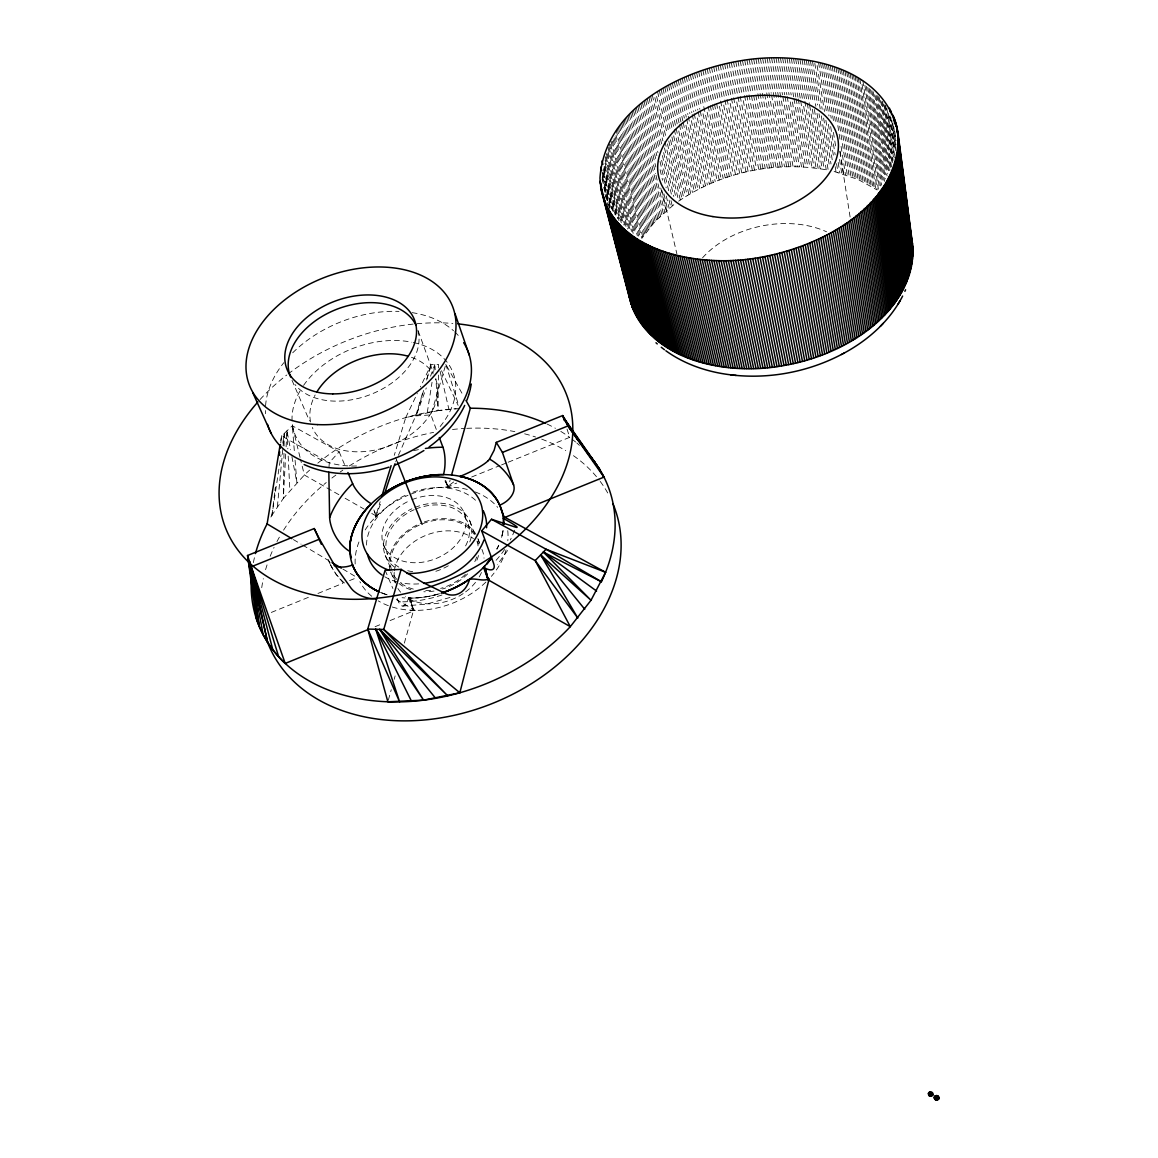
<?xml version="1.0" encoding="UTF-8"?>
<svg xmlns="http://www.w3.org/2000/svg" width="1158" height="1158" viewBox="0 0 1158 1158"><rect width="100%" height="100%" fill="white"/><g stroke="black" fill="none" stroke-linecap="round" stroke-linejoin="round"><path stroke-width="0.75" stroke-dasharray="5 3.75" d="M438.404 375.062L438.1 410.612L405.734 417.575L394.256 455.34M438.462 367.954L438.491 364.394L431.181 364.452L420.383 386.989M283.985 453.256L283.348 498.418L271.956 515.194A187.958 139.119 -21.8 0 0 270.277 518.075L271.956 515.194L281.061 454.718M284.086 446.018L284.275 433.381L282.393 445.83M285.722 453.965L283.348 498.418L304.351 475.012A187.958 139.119 -21.8 0 1 309.591 470.148M286.098 446.843L286.952 430.848L290.586 449.796M328.988 467.499L329.277 462.65L339.149 451.794L292.323 425.797L281.582 435.915L280.714 441.184M277.384 506.712L282.928 447.683M283.102 445.902L284.275 433.381M271.956 515.194L274.736 492.295M274.953 490.529L275.387 487.011M280.728 442.964L281.582 435.915L329.277 462.65M427.288 412.436L432.05 382.212M433.714 371.544L434.843 364.423L435.22 369.749M388.35 700.069L391.259 689.705M394.169 679.355L395.139 675.91M404.345 643.124L413.551 610.338L410.164 598.078L413.261 598.035A79.453 58.407 -21.8 0 0 437.883 594.155M445.83 480.845L448.175 487.098L445.005 480.859L448.175 487.098L450.1 480.237M423.596 390.478L416.504 414.767L426.289 387.916M426.636 380.07L431.181 364.452L426.549 379.882M436.305 429.459L430.906 414.911L445.816 364.35L463.33 395.689M398.41 455.311L415.722 415.896L423.452 390.174M378.695 514.007L375.467 517.148L380.157 501.689M430.559 376.176L434.843 364.423M375.467 517.148L381.72 500.907M405.734 417.575L417.3 393.43M507.595 550.513L497.274 564.728M673.811 204.677L655.139 221.323L641.793 238.389L616.056 135.283M453.675 481.96L446.742 487.098L451.229 487.171M678.66 201.159C721.796 171.775 776.946 160.34 828.202 170.183L819.024 113.745M397.136 598.483L398.54 601.813A20.453 6.977 -88.5 0 0 408.412 598.078L413.261 598.064A79.482 58.436 -21.8 0 0 437.854 594.097M375.091 626.695L381.749 623.974M390.072 620.572L415.042 610.367L395.168 598.86M271.305 612.437L311.285 596.167M317.943 593.461L342.927 583.299M349.586 580.592L356.244 577.885M446.742 487.098L456.715 483.06M471.668 477.009L499.909 465.574M501.573 464.908L506.553 462.882M508.217 462.216L569.693 437.333L567 428.952M449.97 597.47L426.491 604.143L402.767 606.054M459.668 408.513L438.1 410.612L435.842 378.637M415.722 415.896L430.906 414.911M410.395 610.208L415.042 610.367M834.093 171.485L858.006 179.432L877.156 189.941L861.422 79.815M338.845 494.683L304.351 475.012L300.487 459.19M345.113 498.258L363.93 508.984M371.761 513.457L376.466 516.135L373.889 509.954M293.379 539.57L301.109 544.173M302.658 545.1L328.944 560.761M342.869 569.056L356.78 577.35M572.066 439.2L575.627 442.023M576.814 442.949L579.434 445.367M343.029 582.633L335.791 573.992L330.392 564.67M376.466 516.135L373.527 510.331M441.516 370.705L458.148 405.358M445.309 480.859L448.175 487.098M328.105 559.604L330.233 564.322M292.004 380.287L309.519 420.976M385.107 570.185L392.88 588.496M385.223 555.304L390.087 566.87M339.149 451.794L345.214 466.124M383.616 545.071L387.525 554.364M413.551 610.338L408.412 598.078L409.498 598.078L413.551 610.338L410.12 598.093M395.587 457.381L397.57 462.404M463.982 512.429L467.499 521.867M469.786 520.941L474.78 534.345M479.644 543.247L477.386 537.138A46.74 34.653 -21.8 0 1 479.123 542.943M418.226 331L433.266 372.456M445.816 364.35L458.597 405.112M602.826 172.629L612.77 211.017M602.117 172.455L611.627 209.091M602.348 175.755L610.961 208.903M602.174 177.319L610.338 208.715M602.03 178.882L609.745 208.527M603.738 187.408L608.283 204.85M605.026 194.197L608.211 206.413M605.055 166.564L618.994 220.657M604.172 166.376L617.677 218.732M603.781 167.939L615.955 215.055M603.434 169.502L615.159 214.867M603.564 172.817L614.406 214.693M606.343 153.551L624.64 225.115M606.199 156.851L623.626 224.927M605.185 156.648L622.193 222.987M605.113 159.949L621.253 222.785M605.055 163.264L619.877 220.845M609.065 147.384L629.909 229.458M607.892 147.167L628.765 229.241M608.08 152.205L627.665 229.023M607.429 153.753L626.145 227.069M611.004 141.059L634.367 233.627M610.628 144.316L633.151 233.395M609.383 144.099L631.515 231.426M614.116 138.265L638.651 236.116M613.19 139.771L637.349 235.856M612.307 141.276L635.626 233.873M616.201 130.304L642.748 236.927M615.072 136.774L640.432 238.128M619.429 125.889L645.788 232.555M618.314 127.351L644.745 234.003M617.243 128.828L643.732 235.465M622.917 121.561L649.102 228.271M621.73 122.994L647.973 229.689M620.558 124.442L646.873 231.122M626.666 117.32L652.649 224.073M625.392 118.724L651.433 225.463M624.148 120.142L650.246 226.867M300.052 457.439L292.323 425.797L294.45 452.402M629.315 114.541L655.139 221.323M627.969 115.93L653.879 222.698M633.469 110.459L659.09 217.299M632.051 111.805L657.744 218.63M630.661 113.166L656.427 219.977M636.364 107.781L661.84 214.664M634.902 109.113L660.451 215.967M639.375 105.175L655.558 173.526M655.978 175.278L664.692 212.088M637.855 106.478L663.259 213.362M644.065 101.339L656.818 155.708M660.103 169.734L662.564 180.257M666.27 196.035L669.15 208.324M642.473 102.599L655.674 158.718M663.925 193.777L667.645 209.555M661.956 190.578L676.88 253.834M640.91 103.887L655.804 166.984M660.769 188.03L666.154 210.814M647.308 98.864L659.163 149.729M661.609 160.267L668.962 191.837M671.003 200.609L672.233 205.878M645.672 100.095L657.976 152.711M660.017 161.483L666.168 187.799M669.034 200.073L670.685 207.094M650.651 96.432L661.609 143.824M663.635 152.595L673.782 196.469M648.972 97.634L659.959 145.011M662.405 155.548L671.365 194.153M440.098 371.313L448.913 409.31M654.878 97.576L664.547 139.713M664.953 141.464L678.255 199.408M652.345 95.245L662.868 140.885M664.475 147.906L676.214 198.814M657.57 91.757L667.182 133.908M668.788 140.943L682.004 198.901M656.615 96.418L665.85 136.803M667.457 143.824L680.325 200.03M661.16 89.513L670.308 129.928M671.901 136.948L685.42 196.701M659.351 90.628L668.933 132.794M670.525 139.814L683.698 197.801M664.822 87.328L673.913 127.756M674.303 129.522L688.909 194.573M662.984 88.413L672.103 128.842M673.681 135.862L687.157 195.63M668.571 85.214L677.184 123.906M678.762 130.941L692.47 192.503M666.69 86.257L675.736 126.7M676.127 128.466L690.689 193.531M672.378 83.159L680.933 121.88M681.324 123.631L696.103 190.505M670.468 84.172L679.051 122.878M679.442 124.644L694.279 191.49M676.258 81.176L684.364 118.159M685.912 125.194L699.808 188.58M674.318 82.16L682.844 120.881M683.22 122.647L697.956 189.536M680.209 79.28L687.866 114.512M688.243 116.263L703.572 186.727M678.226 80.22L686.303 117.204M686.68 118.97L701.69 187.639M684.219 77.441L691.818 112.688M692.194 114.454L707.393 184.947M682.207 78.353L689.835 113.585M691.355 120.635L705.483 185.83M688.272 75.675L695.813 110.951M697.319 118L711.273 183.239M686.231 76.558L693.801 111.805M694.192 113.571L709.333 184.079M692.397 73.996L699.866 109.286M700.243 111.038L715.21 181.603M690.327 74.836L697.84 110.097M698.216 111.863L713.241 182.414M696.566 72.389L719.19 180.055M694.467 73.186L701.545 106.71M703.036 113.773L717.193 180.822M700.778 70.855L707.77 104.423M708.131 106.189L723.214 178.593M698.665 71.622L705.685 105.161M707.162 112.225L721.202 179.316M705.034 69.408L711.967 102.99M712.329 104.756L727.282 177.203M702.906 70.131L709.854 103.684M710.23 105.45L725.241 177.883M707.176 68.713L714.081 102.295M714.443 104.075L729.337 176.537M711.504 67.396L717.974 99.226M719.422 106.304L733.463 175.263M709.333 68.047L716.209 101.629M716.57 103.409L731.393 175.886M715.847 66.151L722.274 97.996M723.707 105.074L737.617 174.091M713.675 66.759L735.533 174.67M720.233 64.993L741.815 172.991M718.032 65.557L739.716 173.526M724.633 63.907L746.027 171.977M722.433 64.443L728.773 96.317M730.177 103.395L743.914 172.47M729.062 62.923L735.33 94.826M736.72 101.918L750.268 171.051M726.848 63.4L748.14 171.5M731.291 62.46L752.396 170.617M735.75 61.606L741.916 93.537M743.291 100.63L756.652 169.821M733.521 62.025L754.524 170.212M740.223 60.824L760.936 169.111M737.979 61.2L758.794 169.459M291.917 456.701L296.868 482.539L295.015 459.494M744.71 60.144L751.093 93.899M751.426 95.665L765.221 168.489M742.466 60.477L763.079 168.793M749.197 59.55L755.523 93.32M755.856 95.101L769.52 167.968M746.939 59.84L753.308 93.595M753.641 95.376L767.378 168.214M753.684 59.044L773.819 167.519M751.441 59.29L771.677 167.736M755.928 58.826L775.976 167.345M760.401 58.465L780.26 167.042M758.172 58.638L764.381 92.452M764.7 94.218L778.118 167.186M764.888 58.19L771.228 93.233M771.546 94.985L784.545 166.824M762.644 58.32L782.403 166.926M769.346 58.001L788.83 166.709M767.117 58.088L786.687 166.752M773.79 57.914L793.085 166.68M771.575 57.943L790.957 166.68M778.219 57.914L784.704 94.782M785.008 96.534L797.341 166.752M776.019 57.9L782.519 94.753M782.822 96.505L795.213 166.709M782.634 58.001L789.047 94.884M790.263 101.918L801.553 166.911M780.434 57.943L786.875 94.826M787.179 96.577L799.454 166.824M787.006 58.19L793.664 96.852M793.968 98.618L805.751 167.157M784.82 58.088L791.204 94.985M792.419 102.005L803.652 167.027M791.348 58.465L797.949 97.156M798.238 98.908L809.92 167.505M789.191 58.32L795.807 96.997M796.111 98.748L807.835 167.317M795.662 58.826L802.494 99.313M803.681 106.348L814.06 167.939M793.52 58.638L800.366 99.096M800.67 100.862L811.99 167.707M799.946 59.29L806.996 101.557M807.285 103.308L818.156 168.46M797.804 59.058L804.593 99.545M804.897 101.296L816.1 168.185M804.173 59.854L811.15 102.136M812.308 109.185L822.209 169.082M802.06 59.565L809.37 103.598M809.659 105.349L820.182 168.764M808.356 60.491L815.84 106.333M816.998 113.383L826.219 169.792M806.272 60.158L813.22 102.454M814.378 109.503L824.221 169.43M812.482 61.229L820.197 108.852M821.326 115.916L829.606 167.056M810.426 60.853L817.591 104.929M817.128 65.586L824.482 111.472M825.886 120.302L832.399 160.89M814.812 63.4L822.194 109.272M823.628 118.087L831.01 163.973M820.588 62.981L828.983 115.959M830.662 126.555L835.15 154.81M836.554 163.64L837.943 172.47M818.576 62.503L826.74 113.701M828.433 124.297L833.774 157.835M835.179 166.665L836.033 171.963M824.539 63.994L833.427 120.533M839.521 159.399L841.75 173.541M822.571 63.473L831.212 118.232M833.442 132.359L835.946 148.253M838.175 162.395L839.854 172.991M830.344 65.673L847.323 175.307M828.433 65.08L839.984 139.336M841.084 146.4L845.485 174.699M826.494 64.53L835.888 124.615M840.028 151.133L843.617 174.105M839.854 151.553L850.131 217.226M834.136 66.903L850.956 176.595M832.255 66.267L849.147 175.944M837.842 68.221L854.517 177.97M836.004 67.555L852.751 177.275M843.27 70.363L859.714 180.199M841.475 69.625L858.006 179.432M839.68 68.915L856.269 178.694M846.773 71.897L863.086 181.792M845.036 71.116L861.407 180.981M851.868 74.358L867.979 184.325M850.189 73.519L866.372 183.456M848.496 72.693L864.736 182.617M856.761 76.993L872.683 187.046M855.154 76.095L871.134 186.12M853.518 75.212L869.571 185.208M859.887 78.86L875.694 188.957M858.339 77.919L874.203 188.001M866.358 86.372L880.427 185.902M864.91 85.359L879.53 188.421M862.927 80.799L878.357 189.174M870.555 89.542L883.221 180.243M869.18 88.471L882.396 182.703M867.791 87.415L881.542 185.193M875.984 95.81L887.028 175.9M874.739 94.667L885.812 174.742M873.204 91.757L885.305 178.925M871.887 90.642L884.524 181.357M880.702 100.572L890.169 170.023M879.327 97.576L889.301 170.588M878.169 96.375L888.649 172.933M876.968 95.188L887.723 173.512M885.667 105.103L893.093 160.354M884.929 105.595L892.615 162.627M883.93 104.321L891.617 161.338M882.642 101.267L891.559 167.186M881.817 101.803L890.763 167.707M890.777 117.146L895.279 151.032M889.966 115.786L894.468 149.657M889.358 116.205L894.584 155.433M888.244 113.093L894.208 157.662M886.854 108.201L893.542 158.11M894.859 131.679L896.031 140.596M893.715 126.685L896.075 144.518M892.76 123.486L896.075 148.47M891.79 120.316L895.814 150.641M286.952 430.848L287.835 448.884M288.183 456.093L289.862 490.355M260.072 399.524A183.065 129.942 -21.5 0 1 286.692 375.047M288.096 373.976A183.065 129.942 -21.5 0 1 413.348 324.066M416.837 323.733A183.065 129.942 -21.5 0 1 452.821 323.415M507.754 530.682A78.976 58.378 -21.8 0 1 507.812 540.8M506.075 549.891A78.976 58.378 -21.8 0 1 491.354 576.366M485.926 582.083A78.976 58.378 -21.8 0 1 389.681 606.17M388.335 605.677A78.976 58.378 -21.8 0 1 378.275 600.872M371.747 596.269A78.976 58.378 -21.8 0 1 359.892 581.692M355.173 563.975A78.976 58.378 -21.8 0 1 360.413 538.557M365.175 529.915A78.976 58.378 -21.8 0 1 408.021 495.291M411.018 494.09A78.976 58.378 -21.8 0 1 467.267 489.443M475.33 491.976A78.976 58.378 -21.8 0 1 497.665 507.349M253.37 562.629A187.958 139.119 -21.8 0 1 255.064 555.087M317.813 463.142A187.958 139.119 -21.8 0 1 456.078 408.716M547.054 424.045A187.958 139.119 -21.8 0 1 555.449 428.315M560.805 431.413A187.958 139.119 -21.8 0 1 569.707 437.362M514.586 530.176A99.935 73.084 -21.7 0 1 510.331 539.946M504.613 549.5A99.935 73.084 -21.7 0 1 495.552 560.877M441.965 594.98A99.935 73.084 -21.7 0 1 398.54 601.813M344.447 583.01A99.935 73.084 -21.7 0 1 329.017 561.5M413.58 450.708A99.935 73.084 -21.7 0 1 419.471 449.449M501.602 537.384A79.482 58.436 -21.8 0 0 503.194 529.582A79.453 58.407 -21.8 0 1 501.559 537.384A79.482 58.436 -21.8 0 0 503.165 529.495M498.78 545.215A79.482 58.436 -21.8 0 1 496.927 549.08A79.453 58.407 -21.8 0 0 498.751 545.201A79.482 58.436 -21.8 0 1 496.898 548.993M439.519 593.707A79.482 58.436 -21.8 0 1 402.101 597.716M387.206 594.836A79.482 58.436 -21.8 0 1 380.403 592.404A79.482 58.436 -21.8 0 0 387.163 594.749A79.453 58.407 -21.8 0 1 380.417 592.375M395.746 461.868A33.061 2.374 -70 0 1 396.456 460.059M330.131 562.614A20.12 13.621 -20.7 0 1 329.408 561.717M328.626 560.414A20.12 13.621 -20.7 0 1 328.467 560.067M261.737 587.699A186.091 138.902 -21.9 0 1 263.329 578.667M265.587 569.664A186.091 138.902 -21.9 0 1 267.455 563.671M270.19 556.231A186.091 138.902 -21.9 0 1 274.055 547.401M276.965 541.582A186.091 138.902 -21.9 0 1 280.974 534.388M283.58 530.147A186.091 138.902 -21.9 0 1 326.252 482.539M331.883 478.066A186.091 138.902 -21.9 0 1 337.687 473.767M340.235 471.972A186.091 138.902 -21.9 0 1 342.797 470.191M349.325 465.921A186.091 138.902 -21.9 0 1 433.628 432.383M452.503 429.488A186.091 138.902 -21.9 0 1 464.966 428.431M466.732 428.344A186.091 138.902 -21.9 0 1 514.861 431.63M524.603 433.816A186.091 138.902 -21.9 0 1 535.604 437.015M541.698 439.143A186.091 138.902 -21.9 0 1 565.755 450.679M573.442 455.673A186.091 138.902 -21.9 0 1 599.164 480.049M600.22 481.439A186.091 138.902 -21.9 0 1 608.616 494.611M481.439 572.486A46.45 34.624 -21.9 0 1 479.065 577.205M475.504 582.373A46.45 34.624 -21.9 0 1 464.575 592.635M463.171 593.605A46.45 34.624 -21.9 0 1 405.329 596.515M400.654 592.23A46.45 34.624 -21.9 0 1 397.918 588.51M394.198 572.399A46.45 34.624 -21.9 0 0 395.385 583.024L390.811 572.385A46.74 34.653 -21.8 0 0 395.573 580.172M394.357 570.807A46.45 34.624 -21.9 0 1 425.927 535.329A46.45 34.624 -21.9 0 1 473.434 538.615M476.908 541.785A46.45 34.624 -21.9 0 1 478.876 544.13M481.916 549.37A46.45 34.624 -21.9 0 1 484.03 558.199M418.704 583.878A62.069 45.625 -21.8 0 1 400.393 582.677M397.006 581.852A62.069 45.625 -21.8 0 1 384.774 576.756M366.478 545.114A62.069 45.625 -21.8 0 1 408.079 494.075M412.841 492.237A62.069 45.625 -21.8 0 1 476.676 501.385M478.5 555.493A46.74 34.653 -21.8 0 1 475.345 563.468M467.629 573.876A46.74 34.653 -21.8 0 1 442.559 589.017M434.033 591.043A46.74 34.653 -21.8 0 1 423.828 591.767M410.931 589.74A46.74 34.653 -21.8 0 1 398.989 583.473M390.304 570.966A46.74 34.653 -21.8 0 1 421.136 523.141M424.349 521.94A46.74 34.653 -21.8 0 1 476.025 534.446M477.183 541.003A45.263 33.568 -21.8 0 1 478.051 546.258M476.647 557.012A45.263 33.568 -21.8 0 1 473.188 564.684M465.415 574.397A45.263 33.568 -21.8 0 1 440.648 588.409M430.718 590.319A45.263 33.568 -21.8 0 1 424.146 590.58M413.348 589.104A45.263 33.568 -21.8 0 1 400.103 582.561M396.789 579.362A45.263 33.568 -21.8 0 1 392.171 571.82M391.592 570.17A45.263 33.568 -21.8 0 1 420.383 524.603A45.263 33.568 -21.8 0 1 474.404 534.576M415.606 509.1A43.164 31.773 -21.8 0 1 459.856 512.154A43.164 31.773 -21.8 0 1 464.72 547.444M412.668 571.661A43.164 31.773 -21.8 0 1 407.659 570.691M398.772 567.073A43.164 31.773 -21.8 0 1 414.159 509.708M411.886 499.72A43.382 31.787 -21.7 0 1 465.038 528.931A43.382 31.787 -21.7 0 1 396.702 558.749A43.382 31.787 -21.7 0 1 408.962 500.994M414.926 507.45A45.654 33.596 -21.8 0 1 460.45 509.737A45.654 33.596 -21.8 0 1 468.512 544.955M448.305 565.77A45.654 33.596 -21.8 0 1 443.717 568.187M440.561 569.591A45.654 33.596 -21.8 0 1 432.354 572.284M394.429 567.015A45.654 33.596 -21.8 0 1 411.857 508.796M413.334 342.493A84.852 58.725 -21.3 0 1 438.144 428.851M356.548 466.008A84.852 58.725 -21.3 0 1 301.123 389.131M303.584 385.382A84.852 58.725 -21.3 0 1 411.843 342.189M265.616 413.696A106.739 73.388 -21.2 0 1 265.471 410.554M265.587 405.778A106.739 73.388 -21.2 0 1 283.826 362.686M292.699 352.799A106.739 73.388 -21.2 0 1 399.003 311.386M412.19 312.646A106.739 73.388 -21.2 0 1 453.531 330.754M454.718 331.825A106.739 73.388 -21.2 0 1 460.059 337.615M435.669 379.086A66.252 45.842 -21.3 0 1 390.68 445.425A66.252 45.842 -21.3 0 1 312.327 427.476M310.605 421.975A66.252 45.842 -21.3 0 1 315.15 394.965M411.452 357.286A66.252 45.842 -21.3 0 1 433.164 373.918M417.908 330.421A67.859 45.842 -21.1 0 1 374.468 392.866A67.859 45.842 -21.1 0 1 295.044 384.557M702.53 257.843A86.589 59.724 -11.7 0 1 826.595 231.803M409.454 597.991L408.383 597.991L409.498 598.078"/><path stroke-width="1.5" d="M931.394 1094.107C930.641 1091.951 933.276 1092.573 931.394 1093.644C933.999 1095.917 931.944 1093.441 930.844 1093.109C930.916 1093.166 933.941 1096.684 931.64 1094.02A4.154 0.796 29.4 0 0 931.843 1093.919L930.598 1094.86L931.177 1093.977M930.207 1094.02L930.8 1094.86L929.165 1095.511L928.861 1094.455C929.281 1094.267 932.393 1092.341 930.048 1091.951L929.831 1093.615L930.714 1093.181M937.517 1098.016C936.677 1097.335 935.91 1095.714 935.968 1098.045C939.196 1101.866 935.577 1093.572 938.516 1099.029A2.287 2.113 3.5 0 1 934.448 1097.191L934.868 1096.235L935.461 1096.843A4.227 2.924 53 0 0 935.403 1097.379L935.606 1096.959M628.577 293.727C642.922 360.399 726.254 376.784 783.995 365.479C843.675 355.549 916.456 312.602 912.504 243.947L897.826 131.708C883.134 64.226 798.065 50.576 740.223 60.824C679.239 71 604.606 108.881 599.974 178.115C604.519 251.199 696.971 267.889 755.175 258.234C818.156 248.55 902.893 206.529 897.826 131.708M937.43 1098.16C932.566 1100.346 935.78 1097.075 937.358 1098.392M937.343 1097.596L938.588 1098.913C936.257 1096.438 937.676 1099.97 936.677 1097.06L936.026 1098.493L937.068 1098.609A4.198 2.244 76.4 0 1 936.677 1098.464L937.039 1098.508M567.406 424.682L562.701 415.548L496.29 442.385L502.427 452.431L513.602 484.956A19.918 13.534 -24.3 0 1 499.749 505.149L504.193 517.698L603.969 477.11L594.879 462.288L564.004 418.139L573.239 432.831M929.758 1093.992L930.41 1093.022L929.816 1093.499M930.163 1093.369L929.932 1093.832M929.165 1095.511L929.541 1093.963M328.829 472.247L329.625 517.742A28.038 18.354 71.3 0 0 330.088 521.592L330.218 522.258A33.495 21.973 71.3 0 0 332.708 530.436L332.983 531.117A39.314 25.823 71.4 0 0 336.442 537.775L336.848 538.412A42.166 27.72 71.4 0 0 340.872 543.797L340.901 543.826A41.934 27.56 71.4 0 0 345.46 548.327A38.88 25.534 71.4 0 0 349.803 551.44L351.395 557.707M935.852 1097.712L934.795 1099.043L935.548 1098.131M935.707 1097.393L935.693 1097.972A4.01 3.474 -35 0 0 935.823 1098.421C935.418 1096.076 940.499 1096.785 936.402 1097.031M928.73 1094.99L928.817 1094.382M936.634 1096.221L936.417 1096.25A4.111 1.52 -75.1 0 0 936.171 1096.525C936.692 1094.744 937.806 1098.305 936.706 1096.915M936.46 1099.926L936.706 1098.305M930.525 1096.076C931.394 1090.807 931.524 1098.218 930.67 1094.759A4.183 2.244 76.4 0 0 931.09 1094.773L931.51 1094.339M935.621 1098.247C936.576 1098.652 932.552 1095.642 935.838 1097.292L936.808 1095.7M930.714 1092.385L930.496 1092.414A4.111 1.505 -75 0 0 930.25 1092.689L930.048 1091.951M279.223 455.297L279.657 451.765M280.091 448.247L280.511 444.715M936.706 1095.439L935.968 1095.786M496.29 442.385L494.148 450.245L489.516 459.075A27.85 6.166 -22.5 0 1 488.502 460.377L488.256 460.623M255.455 553.582A187.958 139.119 -21.8 0 1 267.122 523.865L280.135 444.715M470.336 388.929L471.263 384.036M934.578 1098.71L935.085 1099.347M930.192 1093.644L930.337 1094.701M484.695 566.146L483.508 567.391A79.482 58.436 -21.8 0 1 441.14 593.2M469.569 579.217A39.937 26.504 66.2 0 1 467.789 584.066A43.063 28.588 66.1 0 1 464.894 588.713L464.879 588.742A43.266 28.718 66.1 0 1 461.202 592.216L460.754 592.534A40.356 26.764 66.1 0 1 455.948 594.647L455.441 594.763A34.45 22.842 66.3 0 1 449.261 594.792L448.739 594.676A28.892 19.165 66.4 0 1 445.7 593.634L423.104 582.633L401.146 569.374L385.107 570.185L367.737 629.055L387.858 701.791L423.582 700.156L459.827 692.788L489.183 578.768C481.569 582.633 471.624 575.396 465.704 581.75A79.453 58.407 -21.8 0 1 442.747 592.65A79.482 58.436 -21.8 0 0 465.69 581.692M468.86 394.589L470.177 389.681M451.548 475.098L470.336 408.224L465.965 400.393M929.787 1093.774L930.323 1094.397M929.86 1094.571L928.499 1093.485L928.861 1092.515L929.541 1093.007A4.212 2.924 53.1 0 0 929.483 1093.543L929.686 1093.123M928.702 1092.993L928.586 1093.239M349.803 551.425L349.73 547.864A79.482 58.436 -21.8 0 1 368.085 506.987L371.327 503.802A79.482 58.436 -21.8 0 1 456.107 475.605A79.482 58.436 -21.8 0 1 503.585 524.444A79.482 58.436 -21.8 0 0 503.542 521.809L503.701 516.671L605.591 572.298L591.014 600.264L570.301 626.666A187.958 139.119 -21.8 0 1 364.756 699.62A187.958 139.119 -21.8 0 1 251.402 577.697M401.146 569.374L383.747 629.474L447.755 695.871L379.737 629.373L423.582 700.156L375.742 629.272L399.626 701.893L367.737 629.055L383.747 629.474L459.827 692.788M439.316 437.536L442.921 447.234A19.527 6.398 -89.7 0 1 443.485 474.606L438.81 474.606A79.482 58.436 -21.8 0 0 388.668 490.181L384.977 492.671A38.402 2.765 -70 0 1 386.569 487.576A41.442 2.982 -70 0 1 388.654 481.294L388.668 481.265A41.659 3.011 -70 0 1 390.926 474.766L391.187 474.027A38.822 2.794 -70 0 1 393.763 467.007L394.024 466.341A33.061 2.374 -70 0 1 395.008 463.75M381.72 496.55L391.114 465.646M466.92 400.205L468.628 395.312M932.581 1095.193L932.928 1094.469M928.499 1093.485L928.832 1092.559M934.419 1097.321L934.81 1096.308L934.448 1097.191M329.625 517.742L330.754 514.818A99.935 73.084 -21.7 0 1 352.625 483.653L347.907 472.507M904.89 291.338L905.585 289.746M931.379 1094.02L931.293 1094.686M464.691 405.416C456.86 422.149 443.963 436.132 429.126 446.959M902.632 296.057C889.807 321.012 867.907 340.394 843.357 353.494M897.971 304.25L898.883 302.716M899.129 302.281L900.055 300.733M934.607 1096.829L934.68 1096.713A2.287 2.113 3.5 0 1 938.863 1098.305A2.273 2.113 3.6 0 1 935.346 1099.695A2.273 2.113 3.6 0 1 935.722 1096.047A2.273 2.113 3.6 0 1 938.935 1098.204L938.516 1099.029L937.43 1098.32M503.412 518.437L503.296 518.422A39.401 2.504 26.2 0 1 507.682 520.868A42.499 2.707 26.2 0 1 511.807 523.286A42.716 2.721 26.2 0 1 514.847 525.24L515.035 525.37A39.806 2.533 26.2 0 1 516.859 526.803L516.859 526.803A33.944 2.157 26.2 0 1 516.743 527.411L516.642 527.411A28.458 1.809 26.2 0 1 515.542 527.165L491.513 519.276L481.67 530.885L493.496 563.049A20.352 7.209 44.3 0 1 483.537 567.406L488.169 579.84L570.301 626.666L535.199 560.588L481.67 530.885M937.184 1098.045L937.777 1097.741A4.154 0.796 29.4 0 1 937.647 1097.813M930.294 1093.051L928.846 1092.761M931.249 1094.339L930.728 1093.34M349.788 547.951A79.453 58.407 -21.8 0 1 368.143 507.088L371.327 503.802A19.599 6.658 45.4 0 1 352.625 483.653M880.442 326.194L883.12 323.415M930.265 1093.745L931.075 1093.717M459.958 476.575L464.054 477.299A79.453 58.407 -21.8 0 1 498.07 501.892M423.915 450.549L412.813 457.106L395.095 465.038M732.927 375.091C770.432 379.173 809.124 371.631 842.445 353.972M841.49 354.493L844.356 352.958M928.658 1094.875L929.86 1094.296M937.387 1097.176L938.183 1096.264M321.345 544.303L314.223 528.54L247.537 555.507L256.323 618.531C261.925 635.67 272.13 651.1 285.215 663.447L368.432 629.416M285.215 663.447L251.257 566.783L319.55 539.136L333.822 563.932L350.845 587.873A28.805 27.445 -19.8 0 0 353.494 590.812L354.015 591.26A34.349 32.757 -20 0 0 361.267 595.834L361.962 596.138A40.255 38.417 -20.2 0 0 369.388 598.295L370.184 598.411A43.164 41.196 -20.1 0 0 376.668 598.845M502.427 452.431L567.898 425.956L599.743 469.511L565.292 420.745M388.958 467.152C361.614 475.779 330.58 476.85 304.149 464.532M937.169 1099.868L936.475 1099.231L936.735 1099.926M930.67 1096.09L930.453 1095.381L931.379 1096.004M931.597 1092.877L932.393 1092.573M665.85 350.758C685.131 364.683 708.45 372.355 731.957 374.975M735.055 375.308L736.126 375.424M730.814 374.845L734.027 375.206M464.069 477.284L460.175 476.358A38.663 8.584 -22.4 0 0 465.965 473.883L465.994 473.868A41.731 9.278 -22.4 0 0 472.261 470.886L472.29 470.872A41.934 9.322 -22.4 0 0 477.979 467.832L478.572 467.485A39.083 8.671 -22.4 0 0 483.726 464.257L484.174 463.953A33.278 7.368 -22.4 0 0 488.256 460.623M605.591 572.298L546.084 549.239L491.513 519.276M930.25 1094.657L929.917 1094.614A3.995 3.474 -35 0 1 929.657 1094.165L929.657 1094.165M601.422 581.75L546.084 549.239L535.199 560.588L577.842 618.097L540.656 554.899L591.014 600.264L543.363 552.077L601.422 581.75A187.958 139.119 -21.8 0 0 587.482 453.241M334.112 565.466A20.12 13.621 -20.7 0 0 352.524 564.974L354.001 568.346A79.453 58.407 -21.8 0 0 379.129 591.81A79.482 58.436 -21.8 0 1 368.128 507.074M353.045 566.19L353.957 568.361A79.482 58.436 -21.8 0 0 379.071 591.752M267.093 523.894L291.83 538.644M332.042 562.6L341.321 568.129M489.516 459.075L492.121 460.638A99.935 73.084 -21.7 0 1 513.602 484.956M543.363 552.077L596.573 591.058M664.446 349.716L661.261 347.27M655.993 342.768L657.266 343.912M540.656 554.899L584.761 609.282M379.737 629.373L435.669 698.332M590.522 456.802L594.879 462.288M603.969 477.11L567.898 425.956L562.701 415.548L564.322 420.586M319.55 539.136L314.223 528.54M576.004 437.232L577.856 440.17M499.387 504.425L499.749 505.149L498.07 501.79A79.482 58.436 -21.8 0 0 464.025 477.197M375.742 629.272L411.553 701.343M252.791 392.736L270.943 432.976M499.359 504.338L499.72 505.163M397.57 462.404L422.12 524.328M504.193 517.698L501.182 509.404M455.065 313.76L469.308 355.216M251.257 566.783L247.537 555.507L259.392 626.782L249.39 561.138L267.657 642.444L250.331 563.96L278.687 656.803M909.377 230.268L909.87 231.759M488.169 579.84L485.549 569.606L488.169 579.84L484.203 566.551L483.508 567.391L486.693 563.845A79.482 58.436 -21.8 0 0 491.47 557.809A79.482 58.436 -21.8 0 1 486.736 563.932A79.453 58.407 -21.8 0 0 491.47 557.895M608.268 209.251L636.06 315.743M607.501 207.861L635.322 314.339M606.792 206.457L634.613 312.921M600.076 181.198L601.451 186.438M606.097 205.038L633.947 311.502M600.191 182.732L602.609 192.995M603.521 196.484L633.31 310.069M600.51 185.801L632.702 308.621M600.712 187.321L632.138 307.159M601.248 190.346L631.11 304.236M250.331 563.96L272.839 649.812M614.536 218.688L642.169 325.253M600.756 167.215L601.668 170.704M613.537 217.386L641.199 323.922M612.568 216.054L640.258 322.59M611.641 214.722L639.361 321.244M610.744 213.376L638.478 319.897M609.875 212.015L637.638 318.522M609.05 210.64L636.828 317.133M620.051 225.014L647.525 331.637M618.879 223.784L646.396 330.392M601.986 160.962L602.884 164.45M617.75 222.524L645.296 329.118M616.649 221.265L644.224 327.844M615.578 219.991L643.182 326.556M626.42 230.949L653.677 337.644M625.074 229.791L652.388 336.471M623.771 228.633L651.129 335.284M622.497 227.446L649.899 334.083M621.267 226.23L648.697 332.867M630.618 234.307L657.744 341.045M629.185 233.207L656.354 339.931M627.781 232.092L655.008 338.787M910.738 234.756L912.504 243.947M635.105 237.491L662.058 344.288M633.571 236.449L660.596 343.217M632.08 235.378L659.148 342.146M639.853 240.502L666.646 347.357M638.246 239.518L665.097 346.343M636.654 238.519L663.563 345.33M644.876 243.339L671.481 350.237M643.182 242.413L669.845 349.296M641.503 241.472L668.224 348.326M650.145 245.974L676.547 352.944M648.364 245.12L674.824 352.061M646.613 244.237L673.145 351.163M653.792 247.624L680.05 354.637M651.954 246.813L678.284 353.798M657.556 249.187L683.654 356.244M655.66 248.42L681.845 355.448M663.36 251.344L689.242 358.473M661.406 250.649L687.36 357.764M659.467 249.925L685.493 357.011M667.37 252.676L693.077 359.863M665.358 252.024L691.152 359.183M671.452 253.906L696.986 361.137M669.396 253.298L695.017 360.514M675.621 255.035L700.995 362.324M673.522 254.485L698.983 361.745M679.876 256.077L705.063 363.409M677.734 255.571L703.022 362.874M684.204 257.004L709.217 364.394M682.033 256.555L707.133 363.916M688.605 257.829L713.429 365.277M686.404 257.423L711.316 364.857M690.834 258.205L715.557 365.682M695.35 258.885L719.871 366.42M693.077 258.552L717.714 366.058M699.91 259.45L724.242 367.043M697.623 259.175L722.042 366.739M704.527 259.913L728.657 367.564M702.211 259.696L726.442 367.318M709.203 260.261L733.13 367.983M706.858 260.101L730.886 367.781M711.562 260.405L735.373 368.143M716.295 260.593L739.904 368.403M713.921 260.507L737.632 368.287M934.882 1099.159L934.767 1098.247L934.795 1099.043M721.087 260.68L744.478 368.562M718.684 260.651L742.191 368.49M723.489 260.68L746.765 368.591M728.31 260.608L751.383 368.577M725.892 260.651L749.067 368.591M730.741 260.521L753.684 368.534M735.605 260.275L758.331 368.36M733.159 260.42L756.015 368.461M740.483 259.928L762.992 368.07M738.037 260.116L760.661 368.23M742.929 259.71L765.322 367.897M747.822 259.204L769.983 367.448M745.376 259.479L767.653 367.679M750.268 258.914L772.328 367.187M755.175 258.234L777.004 366.579M752.714 258.581L774.659 366.898M757.621 257.858L779.334 366.246M762.514 257.018L783.995 365.479M760.068 257.452L781.664 365.87M764.946 256.569L786.311 365.06M769.824 255.571L790.957 364.133M767.378 256.077L788.641 364.611M772.241 255.035L793.273 363.641M777.076 253.892L797.876 362.555M774.659 254.471L795.575 363.105M781.882 252.632L802.451 361.383M779.479 253.284L800.164 361.976M784.27 251.981L804.723 360.746M789.018 250.577L809.239 359.429M786.658 251.286L806.996 360.095M249.39 561.138L263.17 634.758M791.377 249.838L811.497 358.719M796.067 248.29L815.956 357.243M793.737 249.071L813.727 357.996M798.398 247.479L818.156 356.461M803.001 245.786L822.542 354.84M800.699 246.64L820.356 355.665M807.546 244.005L826.87 353.132M805.273 244.903L824.713 354.001M809.789 243.064L829.012 352.235M814.248 241.153L833.239 350.382M812.033 242.123L831.126 351.323M816.448 240.155L835.323 349.427M820.79 238.099L839.463 347.443M818.619 239.141L837.408 348.442M825.046 235.971L843.502 345.373M822.933 237.043L841.49 346.416M829.229 233.742L847.482 343.217M827.145 234.871L845.499 344.302M831.285 232.613L849.436 342.117M835.323 230.268L853.272 339.844M833.326 231.441L851.362 340.988M839.275 227.851L857.036 337.499M837.321 229.067L855.169 338.672M843.14 225.376L860.684 335.067M841.215 226.621L858.874 336.298M846.889 222.814L864.244 332.578M845.022 224.102L862.478 333.837M848.713 221.511L865.996 331.304M852.302 218.862L869.397 328.713M850.522 220.194L867.704 330.016M857.47 214.766L874.304 324.703M855.776 216.155L872.698 326.064M854.054 217.516L871.062 327.396M860.77 211.972L877.431 321.967M859.135 213.376L875.882 323.343M863.955 209.106L880.442 319.159M862.377 210.553L878.951 320.563M867.009 206.211L883.337 316.308M865.489 207.658L881.904 317.741M869.933 203.258L886.116 313.398M868.486 204.734L884.741 314.86M874.073 198.742L890.039 308.969M872.727 200.247L888.765 310.46M871.352 201.753L887.448 311.936M877.909 194.139L893.672 304.438M876.664 195.688L892.485 305.958M875.39 197.222L891.284 307.463M880.297 191.027L895.93 301.369M879.125 192.59L894.816 302.904M883.626 186.308L899.071 296.709M882.555 187.886L898.058 298.272M881.441 189.463L897.001 299.821M887.535 179.924L902.762 290.397M886.608 181.531L901.894 291.99M885.653 183.138L900.982 293.567M884.654 184.73L900.041 295.131M890.878 173.483L905.903 284.014M890.097 175.104L905.18 285.606M889.286 176.711L904.412 287.213M888.432 178.318L903.602 288.805M928.846 1094.411L928.962 1095.323M893.614 166.984L908.48 277.573M892.992 168.619L907.901 279.179M892.326 170.24L907.264 280.801M891.617 171.862L906.613 282.407M896.582 157.227L911.259 267.86M889.59 108.23L890.068 111.805M896.191 158.849L910.897 269.481M895.742 160.47L910.477 271.102M895.264 162.106L910.043 272.723M894.758 163.727L909.551 274.33M894.208 165.362L909.044 275.951M896.234 124.08L897.407 133.011M898.116 138.367L912.996 251.822M895.814 122.589L896.278 126.164M897.913 138.656L898.391 142.217M898.478 142.709L912.982 253.399M895.351 121.098L896.046 126.454M898.42 144.316L912.938 254.992M894.845 119.621L895.322 123.197M898.319 145.908L912.851 256.598M894.323 118.159L895.018 123.515M898.188 147.515L912.736 258.191M893.744 116.697L894.685 123.848M898.015 149.121L912.576 259.797M893.136 115.264L893.846 120.62M897.812 150.743L912.388 261.404M897.566 152.364L912.171 263.025M897.276 153.985L911.896 264.632M891.11 111.009L891.588 114.57M896.943 155.606L911.607 266.253M896.987 127.105L912.895 248.652M896.625 125.585L912.967 250.229M628.012 289.153L628.172 290.672M457.815 323.864A183.065 129.942 -21.5 0 1 554.175 492.512A183.065 129.942 -21.5 0 1 300.631 591.593A183.065 129.942 -21.5 0 1 257.829 402.029M425.377 448.479A99.935 73.084 -21.7 0 1 442.921 447.234M503.542 521.911A79.453 58.407 -21.8 0 1 503.556 524.444M388.712 490.283A79.453 58.407 -21.8 0 1 438.839 474.708M470.336 408.224A187.958 139.119 -21.8 0 1 545.606 423.379M613.074 504.019A186.091 138.902 -21.9 0 1 490.876 704.078A186.091 138.902 -21.9 0 1 266.789 640.215M483.306 510.808A62.069 45.625 -21.8 0 1 486.563 527.759M483.986 539.903A62.069 45.625 -21.8 0 1 423.799 583.371M382.126 575.063A62.069 45.625 -21.8 0 1 367.332 553.814M389.276 570.286A62.402 45.654 -21.7 0 1 389.508 491.151A62.402 45.654 -21.7 0 1 481.96 507.609A62.402 45.654 -21.7 0 1 406.791 573.413M316.843 391.983A66.252 45.842 -21.3 0 1 408.181 356.244M290.6 377.045A67.859 45.842 -21.1 0 1 334.778 310.069A67.859 45.842 -21.1 0 1 415.881 325.051M463.649 342.667A106.739 73.388 -21.2 0 1 398.526 456.845A106.739 73.388 -21.2 0 1 267.556 424.378M352.553 564.959L352.843 565.726L352.553 564.959M929.411 1095.859A2.273 2.113 2.7 0 0 933.015 1094.382A2.273 2.113 2.7 0 0 929.816 1092.211A2.273 2.113 2.7 0 0 929.411 1095.859M317.466 424.595A108.953 73.359 -21.1 0 0 453.965 310.518A108.953 73.359 -21.1 0 0 281.568 302.47A108.953 73.359 -21.1 0 0 317.466 424.595M332.809 393.894A68.365 46.016 -21.1 0 0 414.535 320.042A68.365 46.016 -21.1 0 0 304.67 319.333A68.365 46.016 -21.1 0 0 332.809 393.894M712.923 216.589A91.583 59.594 -12.2 0 0 837.741 138.207A91.583 59.594 -12.2 0 0 693.483 115.207A91.583 59.594 -12.2 0 0 712.923 216.589"/></g></svg>
